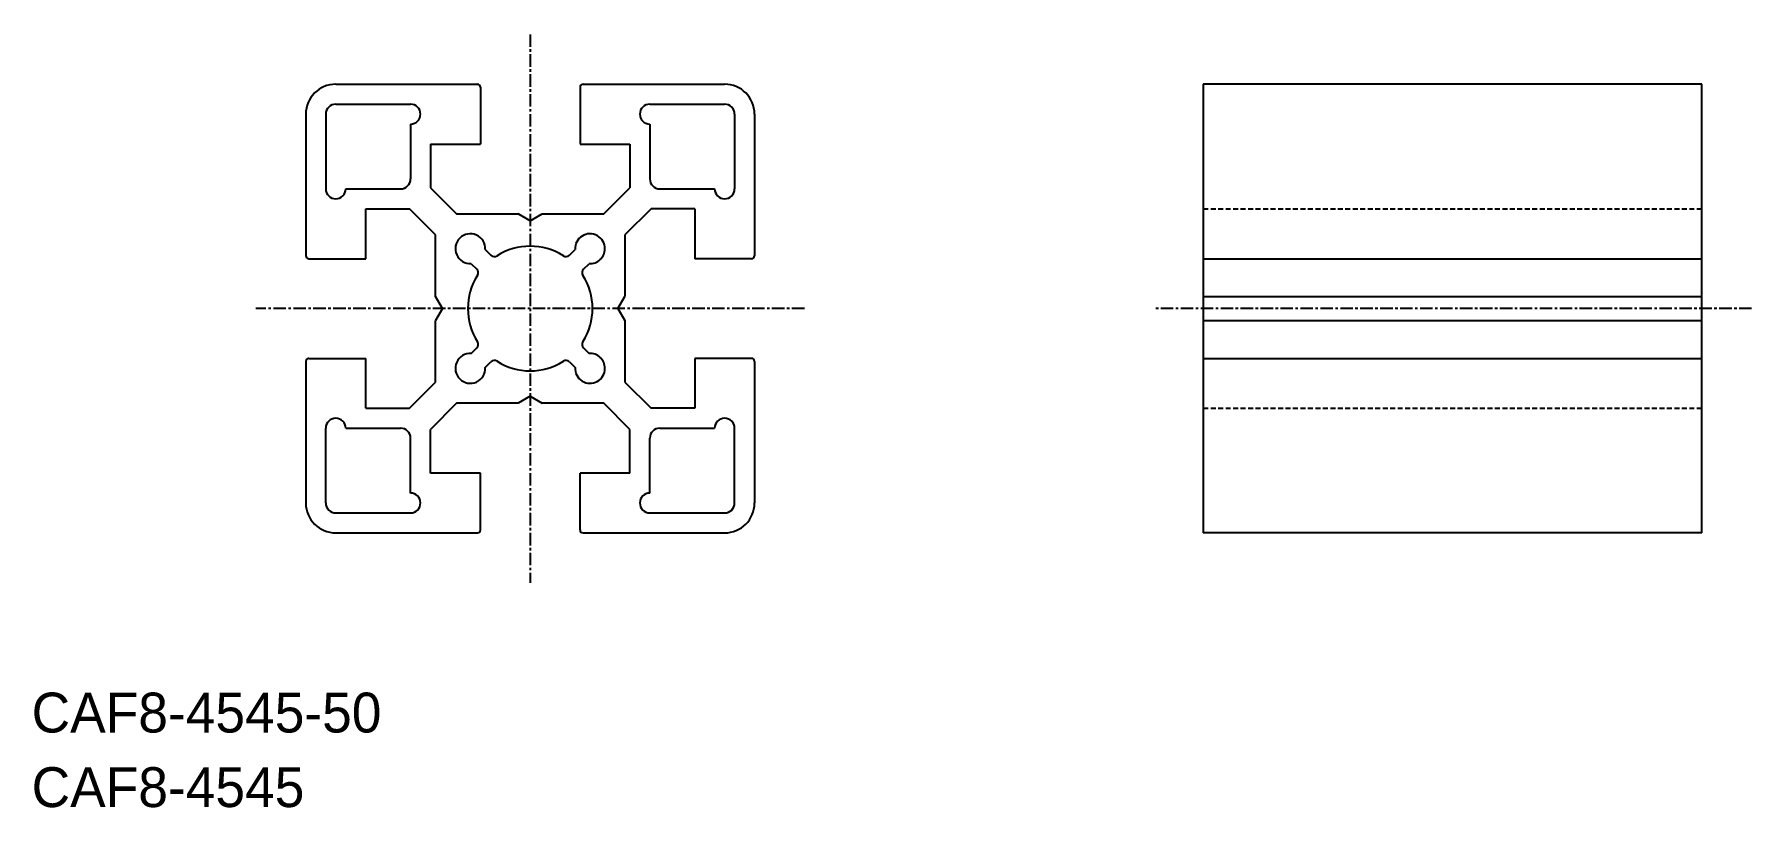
# Model space of a CAD drawing. Extents: x 0 to 172, y 0 to 77.
import ezdxf

# ---------------------------------------------------------------- set-up
doc = ezdxf.new("R2010")
doc.units = 0
doc.linetypes.add('CENTER', pattern=[2, 1.25, -0.25, 0.25, -0.25])
doc.linetypes.add('DASHED', pattern=[0.75, 0.5, -0.25])
doc.layers.get('0').update_dxf_attribs({"linetype": 'CONTINUOUS'})
doc.layers.add('CENTER', color=1, linetype='CENTER')

msp = doc.modelspace()

# ---------------------------------------------------------------- linework, layer by layer
at = {"color": 7, "linetype": 'CONTINUOUS'}
for p, q in [((30.5, 72.5), (44.7, 72.5)), ((55.3, 72.5), (69.5, 72.5)), ((117.5, 72.5), (117.5, 27.5)), ((167.5, 72.5), (117.5, 72.5)), ((167.5, 27.5), (167.5, 72.5)), ((45, 72.2), (45, 66.5)), ((55, 72.2), (55, 66.5)), ((27.5, 69.5), (27.5, 55.3)), ((29.5, 69.5), (29.5, 62)), ((30.5, 70.5), (38, 70.5)), ((62, 70.5), (69.5, 70.5)), ((70.5, 69.5), (70.5, 62)), ((72.5, 69.5), (72.5, 55.3)), ((38, 68.5), (38, 63)), ((62, 68.5), (62, 63)), ((40, 66.5), (45, 66.5)), ((40, 66.5), (40, 62.12)), ((55, 66.5), (60, 66.5)), ((60, 66.5), (60, 62.12)), ((40, 62.12), (42.62, 59.5)), ((57.38, 59.5), (60, 62.12)), ((31.5, 62), (37, 62)), ((63, 62), (68.5, 62)), ((33.5, 55), (33.5, 60)), ((33.5, 60), (37.88, 60)), ((40.5, 57.38), (37.88, 60)), ((42.62, 59.5), (48.79, 59.5)), ((50, 58.8), (48.79, 59.5)), ((50, 58.8), (51.21, 59.5)), ((51.21, 59.5), (57.38, 59.5)), ((62.12, 60), (59.5, 57.38)), ((66.5, 60), (62.12, 60)), ((66.5, 60), (66.5, 55)), ((40.5, 51.21), (40.5, 57.38)), ((59.5, 57.38), (59.5, 51.21)), ((45.5, 55.92), (46.05, 55.36)), ((53.95, 55.36), (54.5, 55.92)), ((27.8, 55), (33.5, 55)), ((44.08, 54.5), (44.64, 53.95)), ((55.36, 53.95), (55.92, 54.5)), ((72.2, 55), (66.5, 55)), ((117.5, 55), (167.5, 55)), ((41.2, 50), (40.5, 51.21)), ((41.2, 50), (40.5, 48.79)), ((58.8, 50), (59.5, 51.21)), ((58.8, 50), (59.5, 48.79)), ((117.5, 51.21), (167.5, 51.21)), ((40.5, 42.62), (40.5, 48.79)), ((59.5, 48.79), (59.5, 42.62)), ((117.5, 48.79), (167.5, 48.79)), ((27.8, 45), (33.5, 45)), ((33.5, 40), (33.5, 45)), ((44.08, 45.5), (44.64, 46.05)), ((55.36, 46.05), (55.92, 45.5)), ((72.2, 45), (66.5, 45)), ((66.5, 45), (66.5, 40)), ((117.5, 45), (167.5, 45)), ((27.5, 44.7), (27.5, 30.5)), ((45.5, 44.08), (46.05, 44.64)), ((53.95, 44.64), (54.5, 44.08)), ((72.5, 44.7), (72.5, 30.5)), ((37.88, 40), (40.5, 42.62)), ((59.5, 42.62), (62.12, 40)), ((33.5, 40), (37.88, 40)), ((42.62, 40.5), (40, 37.88)), ((48.79, 40.5), (42.62, 40.5)), ((50, 41.2), (48.79, 40.5)), ((50, 41.2), (51.21, 40.5)), ((57.38, 40.5), (51.21, 40.5)), ((60, 37.88), (57.38, 40.5)), ((66.5, 40), (62.12, 40)), ((29.5, 30.5), (29.5, 38)), ((31.5, 38), (37, 38)), ((63, 38), (68.5, 38)), ((70.5, 30.5), (70.5, 38)), ((38, 31.5), (38, 37)), ((40, 33.5), (40, 37.88)), ((60, 33.5), (60, 37.88)), ((62, 31.5), (62, 37)), ((45, 33.5), (40, 33.5)), ((45, 27.8), (45, 33.5)), ((55, 27.8), (55, 33.5)), ((60, 33.5), (55, 33.5)), ((30.5, 29.5), (38, 29.5)), ((62, 29.5), (69.5, 29.5)), ((30.5, 27.5), (44.7, 27.5)), ((55.3, 27.5), (69.5, 27.5)), ((167.5, 27.5), (117.5, 27.5))]:
    msp.add_line(p, q, dxfattribs=at)
at = {"color": 3, "linetype": 'DASHED'}
for p, q in [((117.5, 60), (167.5, 60)), ((117.5, 40), (167.5, 40))]:
    msp.add_line(p, q, dxfattribs=at)
at = {"color": 7, "linetype": 'CONTINUOUS'}
for centre, radius, start, end in [((30.5, 69.5), 3, 90, 180), ((44.7, 72.2), 0.3, 0, 90), ((55.3, 72.2), 0.3, 90, 180), ((69.5, 69.5), 3, 0, 90), ((30.5, 69.5), 1, 90, 180), ((38, 69.5), 1, 269.9995, 89.9995), ((62, 69.5), 1, 90, 270), ((69.5, 69.5), 1, 0, 90), ((37, 63), 1, 270, 0), ((63, 63), 1, 180, 270), ((30.5, 62), 1, 180, 0), ((69.5, 62), 1, 180, 0), ((44, 56), 1.5, 356.8101, 273.1899), ((56, 56), 1.5, 0, 183.1903), ((27.8, 55.3), 0.3, 180, 270), ((46.41, 55.71), 0.5, 225, 302.1604), ((50, 50), 6.25, 57.8396, 122.1604), ((53.59, 55.71), 0.5, 237.8396, 315), ((56, 56), 1.5, 266.8108, 360), ((72.2, 55.3), 0.3, 270, 0), ((44.29, 53.59), 0.5, 327.8396, 45), ((55.71, 53.59), 0.5, 135, 212.1604), ((50, 50), 6.25, 147.8396, 212.1604), ((50, 50), 6.25, 327.8396, 32.1604), ((44.29, 46.41), 0.5, 315, 32.1604), ((55.71, 46.41), 0.5, 147.8396, 225), ((27.8, 44.7), 0.3, 90, 180), ((44, 44), 1.5, 86.8101, 3.1896), ((46.41, 44.29), 0.5, 57.8396, 135), ((53.59, 44.29), 0.5, 45, 122.1597), ((56, 44), 1.5, 0, 93.1895), ((72.2, 44.7), 0.3, 0, 90), ((50, 50), 6.25, 237.8396, 302.1604), ((56, 44), 1.5, 176.8104, 0), ((30.5, 38), 1, 0, 180), ((37, 37), 1, 0, 90), ((63, 37), 1, 90, 180), ((69.5, 38), 1, 0, 180), ((38, 30.5), 1, 270, 90), ((62, 30.5), 1, 90, 270), ((30.5, 30.5), 3, 180, 270), ((30.5, 30.5), 1, 180, 270), ((69.5, 30.5), 1, 270, 0), ((69.5, 30.5), 3, 270, 0), ((44.7, 27.8), 0.3, 270, 0), ((55.3, 27.8), 0.3, 180, 270)]:
    msp.add_arc(centre, radius, start, end, dxfattribs=at)
at = {"layer": 'CENTER', "color": 1, "linetype": 'CENTER'}
for p, q in [((50, 77.5), (50, 22.5)), ((77.5, 50), (22.5, 50)), ((172.5, 50), (112.5, 50))]:
    msp.add_line(p, q, dxfattribs=at)

# ---------------------------------------------------------------- texts
at = {"color": 7, "linetype": 'CONTINUOUS'}
for s, p in [('CAF8-4545-50', (0, 7.48)), ('CAF8-4545', (0, 0))]:
    msp.add_text(s, height=4, dxfattribs=at).set_placement(p)

doc.saveas('drawing.dxf')
